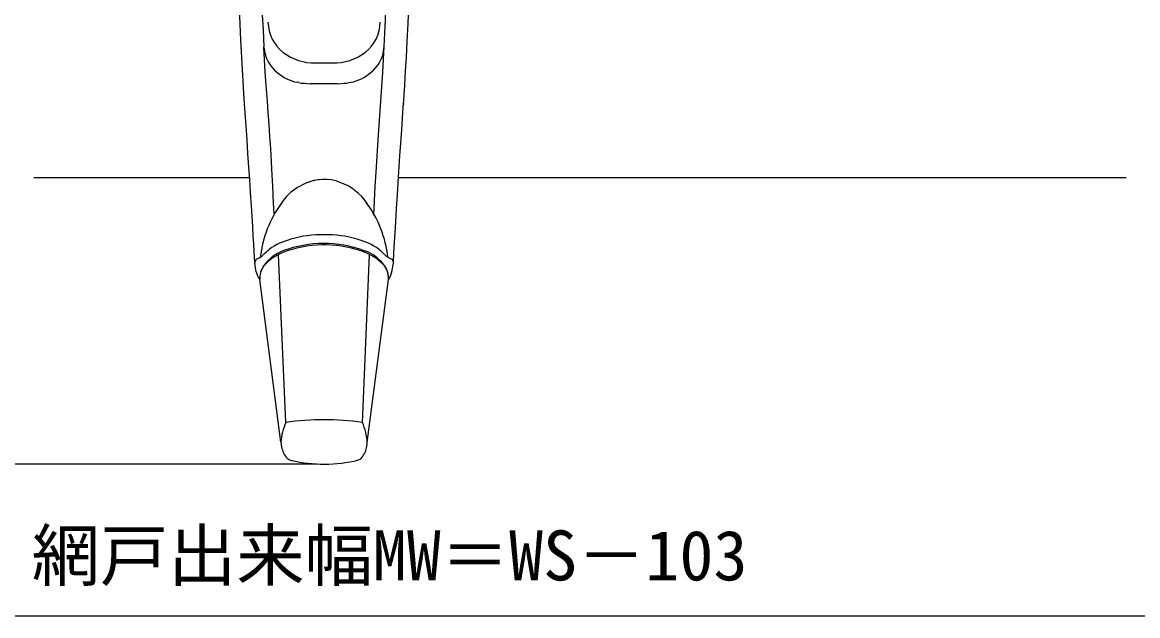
# Model space of a CAD drawing. Units: millimetres, scale not verified. Extents: x -525 to 525, y -783 to 778.
# Drawn here: x -311.9 to -164.7, y -637.7 to -559.4 of the extents above; entities that cross this region are included whole.
import ezdxf
from ezdxf.enums import TextEntityAlignment as Align

# ---------------------------------------------------------------- set-up
doc = ezdxf.new("R2010")
doc.units = ezdxf.units.MM
doc.header["$LTSCALE"] = 4
for name, color, linetype in [('0-5_YKK_13', 4, 'Continuous'), ('0-7_YKK_D', 6, 'Continuous'), ('0-9_YSS_K', 3, 'Continuous')]:
    doc.layers.add(name, color=color, linetype=linetype)
doc.styles.add('ＭＳ ゴシック', font='')
doc.styles.get('ＭＳ ゴシック').set_extended_font_data('MS Gothic')

msp = doc.modelspace()

# ---------------------------------------------------------------- linework, layer by layer
at = {"layer": '0-5_YKK_13'}
for p, q in [((-279.956, -562.808), (-279.984, -562.652)), ((-264.15, -562.808), (-264.121, -562.652)), ((-273.532, -564.766), (-270.858, -564.768)), ((-275.379, -567.361), (-275.578, -567.324)), ((-270.216, -567.514), (-273.89, -567.514)), ((-268.726, -567.361), (-268.527, -567.324)), ((-280.994, -592.322), (-281.195, -591.192)), ((-277.103, -612.201), (-278.063, -590.07)), ((-267.003, -612.201), (-266.042, -590.07)), ((-263.106, -592.327), (-262.91, -591.192)), ((-277.747, -614.788), (-280.534, -593.354)), ((-266.359, -614.826), (-263.571, -593.354))]:
    msp.add_line(p, q, dxfattribs=at)
for points in [[(-262.9, -591.086), (-262.83, -589.789), (-262.761, -588.443), (-262.688, -587.164), (-262.597, -585.716), (-262.49, -583.968), (-262.371, -582.081), (-262.226, -579.839), (-262.04, -577.037), (-261.887, -574.78), (-261.757, -572.867), (-261.647, -571.248), (-261.573, -570.127), (-261.573, -570.254), (-261.417, -567.719), (-261.295, -565.803), (-261.192, -564.055), (-261.079, -561.911), (-260.972, -559.607), (-260.874, -557.228), (-260.79, -555.029), (-260.695, -552.439), (-260.586, -549.367), (-260.553, -548.007)], [(-264.114, -562.575), (-264.022, -560.854), (-263.934, -559.013), (-263.841, -556.765), (-263.789, -555.436), (-263.687, -552.503), (-263.585, -549.571), (-263.584, -549.536)], [(-280.418, -552.503), (-280.316, -555.436), (-280.199, -558.4), (-280.106, -560.399), (-279.984, -562.652)], [(-281.203, -591.05), (-281.237, -590.453), (-281.279, -589.656), (-281.335, -588.612), (-281.39, -587.62), (-281.469, -586.339), (-281.549, -585.01), (-281.635, -583.637), (-281.749, -581.847), (-281.86, -580.117), (-281.964, -578.546), (-282.089, -576.673), (-282.205, -574.959), (-282.336, -573.044), (-282.486, -570.815), (-282.618, -568.81), (-282.725, -567.134), (-282.82, -565.637), (-283.033, -561.775), (-283.299, -555.454)], [(-278.623, -584.717), (-278.664, -583.968), (-278.702, -583.216), (-278.754, -582.217), (-278.818, -580.975), (-278.89, -579.604), (-278.988, -577.829), (-279.092, -576.074), (-279.195, -574.477), (-279.307, -572.839), (-279.415, -571.357), (-279.53, -569.823), (-279.692, -567.714), (-279.823, -565.995), (-279.907, -564.321), (-279.981, -562.673)], [(-265.483, -584.812), (-265.292, -581.079), (-265.154, -578.505), (-264.939, -574.914), (-264.574, -569.825), (-264.282, -565.995), (-264.198, -564.321), (-264.115, -562.603)]]:
    msp.add_lwpolyline(points, dxfattribs=at)
for centre, radius, start, end in [((-274.125, -559.226), 5.33, 181.90475, 231.16262), ((-269.97, -559.226), 5.33, 308.83738, 358.09525), ((-275.422, -562.442), 4.548, 184.61846, 232.01356), ((-273.357, -558.048), 6.722, 232.45365, 271.67849), ((-270.738, -558.048), 6.722, 268.32151, 307.54635), ((-268.683, -562.442), 4.548, 307.98644, 355.38154), ((-274.466, -561.716), 5.717, 228.94047, 258.78237), ((-269.639, -561.716), 5.717, 281.21763, 311.05953), ((-273.197, -553.397), 14.133, 261.11556, 267.12956), ((-270.909, -553.397), 14.133, 272.87044, 278.88444), ((-271.761, -587.235), 7.128, 97.65788, 146.5772), ((-272.061, -585.966), 5.843, 68.59227, 114.96267), ((-272.334, -587.235), 7.128, 33.4228, 70.27182), ((-265.769, -592.008), 14.772, 143.84574, 173.7047), ((-278.326, -592.008), 14.772, 6.2953, 36.15426), ((-274.396, -596.171), 8.385, 103.94165, 125.70126), ((-272.498, -600.672), 13.233, 88.04831, 107.22412), ((-271.597, -600.672), 13.233, 72.77588, 91.95169), ((-269.699, -596.171), 8.385, 54.29874, 76.05835), ((-275.201, -595.153), 6.043, 105.28166, 143.73956), ((-274.908, -596.115), 6.843, 106.98546, 138.53866), ((-599.564, -240.887), 473.297, 312.46336, 312.58537), ((-272.053, -604.126), 15.344, 69.00703, 108.44514), ((-272.088, -604.143), 15.55, 67.76079, 107.61826), ((-269.186, -596.115), 6.843, 41.46134, 73.01454), ((-268.793, -595.058), 5.906, 36.10157, 63.98911), ((55.469, -240.887), 473.297, 227.41463, 227.53664), ((-280.677, -591.095), 0.527, 118.64041, 190.56298), ((-283.597, -584.941), 6.286, 295.10981, 298.3932), ((-281.394, -588.785), 1.86, 295.35381, 303.4599), ((-281.328, -588.902), 1.726, 303.85629, 318.65586), ((-262.766, -588.902), 1.726, 221.34414, 236.14371), ((-262.701, -588.785), 1.86, 236.5401, 244.64619), ((-260.498, -584.941), 6.286, 241.6068, 244.89019), ((-263.418, -591.095), 0.527, 349.43702, 61.35959), ((-278.488, -591.824), 2.555, 191.11171, 216.78306), ((-277.735, -593.19), 2.815, 145.23222, 183.34045), ((-277.724, -593.19), 2.815, 145.23222, 183.34045), ((-266.371, -593.19), 2.815, 356.65955, 34.76778), ((-266.253, -593.088), 2.695, 0.27735, 33.59123), ((-265.642, -591.798), 2.591, 323.08704, 352.20277), ((-272.052, -647.334), 35.494, 81.82315, 98.18098), ((-270.137, -615.36), 7.631, 155.52364, 175.70316), ((-274.324, -615.381), 7.982, 3.28317, 23.48157), ((-273.782, -614.576), 3.972, 183.06142, 207.71551), ((-269.372, -614.845), 3.018, 326.8514, 358.50656), ((-276.106, -615.945), 1.284, 204.30576, 260.63944), ((-272.032, -598.629), 19.072, 256.92811, 283.46293), ((-267.974, -616.008), 1.229, 278.1767, 337.2336)]:
    msp.add_arc(centre, radius, start, end, dxfattribs=at)
at = {"layer": '0-7_YKK_D'}
for p, q in [((-272.967, -617.7), (-482, -617.7)), ((-361.5, -637.7), (-111.5, -637.7))]:
    msp.add_line(p, q, dxfattribs=at)
at = {"layer": '0-9_YSS_K'}
for p, q in [((-310.322, -579.888), (-281.876, -579.888)), ((-262.23, -579.888), (-166.236, -579.888))]:
    msp.add_line(p, q, dxfattribs=at)

# ---------------------------------------------------------------- texts
at = {"layer": '0-7_YKK_D', "style": 'ＭＳ ゴシック'}
msp.add_text('網戸出来幅MW＝WS－103', height=6.598, dxfattribs=at).set_placement((-310.622, -635.024), align=Align.BOTTOM_LEFT)

doc.saveas('drawing.dxf')
